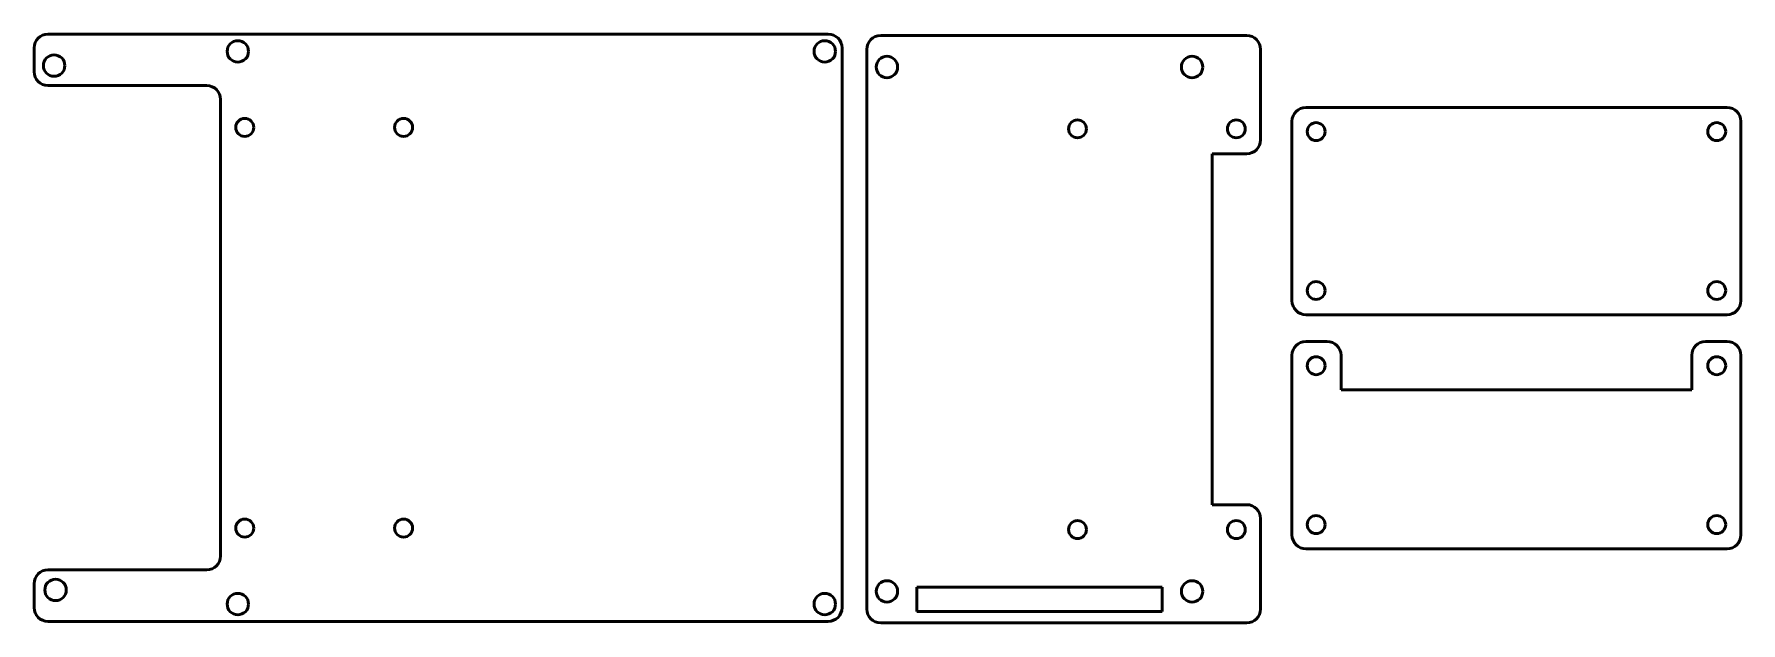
# Model space of a CAD drawing. Header units: millimetres. Extents: x 16 to 263, y 41 to 126.
import ezdxf

# ---------------------------------------------------------------- set-up
doc = ezdxf.new("R2010")
doc.units = ezdxf.units.MM
doc.layers.add('Visible (ANSI)', color=7, linetype='Continuous', lineweight=50)

msp = doc.modelspace()

# ---------------------------------------------------------------- linework, layer by layer
at = {"layer": 'Visible (ANSI)'}
for p, q in [((16.13, 123.89), (16.13, 120.44)), ((131.13, 125.89), (18.13, 125.89)), ((133.13, 42.89), (133.13, 123.89)), ((136.72, 123.68), (136.72, 42.68)), ((191.72, 125.68), (138.72, 125.68)), ((193.72, 110.58), (193.72, 123.68)), ((18.13, 118.44), (41.13, 118.44)), ((43.13, 116.44), (43.13, 50.34)), ((261.28, 115.28), (200.28, 115.28)), ((198.28, 113.28), (198.28, 87.28)), ((263.28, 87.28), (263.28, 113.28)), ((186.72, 108.58), (191.72, 108.58)), ((186.72, 57.78), (186.72, 108.58)), ((200.28, 85.28), (261.28, 85.28)), ((198.28, 79.4), (198.28, 53.4)), ((203.38, 81.4), (200.28, 81.4)), ((205.38, 74.4), (205.38, 79.4)), ((256.18, 79.4), (256.18, 74.4)), ((261.28, 81.4), (258.18, 81.4)), ((263.28, 53.4), (263.28, 79.4)), ((256.18, 74.4), (205.38, 74.4)), ((191.72, 57.78), (186.72, 57.78)), ((193.72, 42.68), (193.72, 55.78)), ((200.28, 51.4), (261.28, 51.4)), ((41.13, 48.34), (18.13, 48.34)), ((16.13, 46.34), (16.13, 42.89)), ((143.94, 45.83), (179.5, 45.83)), ((143.94, 42.33), (143.94, 45.83)), ((179.5, 45.83), (179.5, 42.33)), ((179.5, 42.33), (143.94, 42.33)), ((18.13, 40.89), (131.13, 40.89)), ((138.72, 40.68), (191.72, 40.68))]:
    msp.add_line(p, q, dxfattribs=at)
for centre, radius in [((45.63, 123.39), 1.55), ((130.63, 123.39), 1.55), ((19.03, 121.34), 1.55), ((139.62, 121.13), 1.55), ((183.82, 121.13), 1.55), ((46.63, 112.39), 1.3), ((69.63, 112.39), 1.3), ((167.22, 112.18), 1.3), ((190.22, 112.18), 1.3), ((201.78, 111.78), 1.3), ((259.78, 111.78), 1.3), ((201.78, 88.78), 1.3), ((259.78, 88.78), 1.3), ((201.78, 77.9), 1.3), ((259.78, 77.9), 1.3), ((46.63, 54.39), 1.3), ((69.63, 54.39), 1.3), ((167.22, 54.18), 1.3), ((190.22, 54.18), 1.3), ((201.78, 54.9), 1.3), ((259.78, 54.9), 1.3), ((19.23, 45.44), 1.55), ((45.63, 43.39), 1.55), ((130.63, 43.39), 1.55), ((139.62, 45.23), 1.55), ((183.82, 45.23), 1.55)]:
    msp.add_circle(centre, radius, dxfattribs=at)
for centre, start, end in [((18.13, 123.89), 90, 180), ((131.13, 123.89), 0, 90), ((138.72, 123.68), 90, 180), ((191.72, 123.68), 0, 90), ((18.13, 120.44), 180, 270), ((41.13, 116.44), 0, 90), ((200.28, 113.28), 90, 180), ((261.28, 113.28), 0, 90), ((191.72, 110.58), 270, 0), ((200.28, 87.28), 180, 270), ((261.28, 87.28), 270, 0), ((200.28, 79.4), 90, 180), ((203.38, 79.4), 0, 90), ((258.18, 79.4), 90, 180), ((261.28, 79.4), 0, 90), ((191.72, 55.78), 0, 90), ((200.28, 53.4), 180, 270), ((261.28, 53.4), 270, 0), ((41.13, 50.34), 270, 0), ((18.13, 46.34), 90, 180), ((18.13, 42.89), 180, 270), ((131.13, 42.89), 270, 0), ((138.72, 42.68), 180, 270), ((191.72, 42.68), 270, 0)]:
    msp.add_arc(centre, 2, start, end, dxfattribs=at)

doc.saveas('drawing.dxf')
